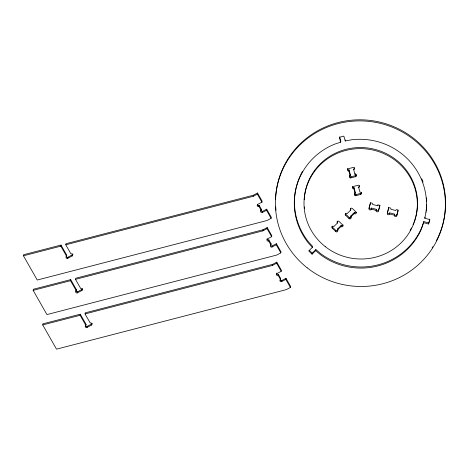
<?xml version="1.0" encoding="UTF-8"?>
<svg xmlns="http://www.w3.org/2000/svg" width="469" height="469" viewBox="0 0 469 469"><rect width="100%" height="100%" fill="white"/><g stroke="black" fill="none" stroke-linecap="round" stroke-linejoin="round"><path stroke-width="0.7" d="M266.691 209.162L271.287 217.241L271.117 218.32L266.99 220.524L37.227 280.028L23.45 255.798L23.62 254.72L60.999 245.07L66.762 255.206L66.598 256.291A1.184 1.149 8.8 0 0 66.141 257.85A1.184 1.149 8.8 0 0 67.747 258.308L72.126 255.968A1.184 1.149 8.8 0 0 72.589 254.409A1.184 1.149 8.8 0 0 70.983 253.946L65.777 244.8L65.947 243.722L253.377 195.215L257.504 193.011L262.101 201.09L261.931 202.168L257.803 204.373A1.184 1.149 8.8 0 0 257.346 205.932A1.184 1.149 8.8 0 0 258.952 206.389L261.251 210.429A1.184 1.149 8.8 0 0 260.793 211.988A1.184 1.149 8.8 0 0 262.4 212.451L266.527 210.247L266.691 209.162L262.564 211.367L262.4 212.451M276.399 243.71L280.99 251.789L280.82 252.867L276.698 255.072L46.935 314.576L33.158 290.352L33.322 289.267L70.708 279.624L76.47 289.754L76.3 290.839A1.184 1.149 8.8 0 0 75.843 292.398A1.184 1.149 8.8 0 0 77.449 292.855L81.835 290.516A1.184 1.149 8.8 0 0 82.292 288.957A1.184 1.149 8.8 0 0 80.686 288.494L75.486 279.354L75.656 278.269L263.086 229.763L267.213 227.559L271.803 235.637L271.639 236.716L267.512 238.92A1.184 1.149 8.8 0 0 267.054 240.48A1.184 1.149 8.8 0 0 268.661 240.943L270.953 244.976A1.184 1.149 8.8 0 0 270.496 246.536A1.184 1.149 8.8 0 0 272.102 246.999L276.229 244.795L276.399 243.71L272.272 245.914A1.184 1.149 8.8 0 1 270.549 245.176M285.973 278.293L290.563 286.371L290.399 287.45L286.272 289.654L56.509 349.159L42.732 324.929L42.896 323.85L80.281 314.201L86.044 324.337L85.874 325.422A1.184 1.149 8.8 0 0 85.417 326.981A1.184 1.149 8.8 0 0 87.023 327.438L91.408 325.099A1.184 1.149 8.8 0 0 91.865 323.54A1.184 1.149 8.8 0 0 90.259 323.077L85.059 313.931L85.229 312.852L272.659 264.346L276.786 262.142L281.377 270.22L281.212 271.299L277.085 273.503A1.184 1.149 8.8 0 0 276.628 275.063A1.184 1.149 8.8 0 0 278.234 275.52L280.526 279.559A1.184 1.149 8.8 0 0 280.069 281.119A1.184 1.149 8.8 0 0 281.676 281.582L285.803 279.377L285.973 278.293L281.846 280.497A1.184 1.149 8.8 0 1 280.128 279.759M66.598 256.291L60.835 246.155L60.999 245.07M67.747 258.308L67.911 257.223L72.296 254.884A1.184 1.149 8.8 0 0 72.9 253.905M72.126 255.968L72.296 254.884M76.3 290.839L70.538 280.702L70.708 279.624M77.449 292.855L77.62 291.777L82.005 289.432A1.184 1.149 8.8 0 0 82.562 288.746M81.835 290.516L82.005 289.432M85.874 325.422L80.111 315.285L80.281 314.201M87.023 327.438L87.193 326.354L91.578 324.015A1.184 1.149 8.8 0 0 92.141 323.329M91.408 325.099L91.578 324.015M65.777 244.8L253.213 196.294L253.377 195.215M261.931 202.168L257.34 194.096L257.504 193.011M258.952 206.389L259.123 205.311A1.184 1.149 8.8 0 1 257.364 204.273M261.251 210.429L261.415 209.35L259.123 205.311M75.486 279.354L262.916 230.848L263.086 229.763M271.639 236.716L267.043 228.643L267.213 227.559M268.661 240.943L268.825 239.858A1.184 1.149 8.8 0 1 267.072 238.821M270.953 244.976L271.123 243.898L268.825 239.858M272.102 246.999L272.272 245.914M85.059 313.931L272.489 265.425L272.659 264.346M281.212 271.299L276.616 263.226L276.786 262.142M278.234 275.52L278.398 274.441A1.184 1.149 8.8 0 1 276.692 273.105M280.526 279.559L280.697 278.48L278.398 274.441M281.676 281.582L281.846 280.497M423.777 221.603L423.613 222.687L428.613 224L428.783 222.922L423.777 221.603L421.795 227.395A66.158 64.359 8.8 0 1 320.626 253.594L315.877 249.549L315.707 250.634L312.073 254.186L308.713 250.927L312.348 247.374L312.518 246.289L308.35 241.682A66.158 64.359 8.8 0 1 302.411 171.484M312.073 254.186L312.243 253.102L315.877 249.549M312.348 247.374L308.18 242.76A66.158 64.359 8.8 0 1 334.737 144.124L340.676 142.171L340.84 141.093L339.667 136.919M425.999 212.246A66.158 64.359 8.8 0 0 351.381 139.815L345.231 140.993L345.395 139.914M343.126 224.944A1.184 1.149 8.8 0 1 341.156 225.454L337.627 228.901L337.457 229.98A1.184 1.149 8.8 0 1 337.469 231.61A1.184 1.149 8.8 0 1 335.798 231.604L332.234 228.139L332.398 227.055A1.184 1.149 8.8 0 1 332.046 226.246M335.798 231.604L335.968 230.519L332.398 227.055M332.234 228.139A1.184 1.149 8.8 0 1 332.222 226.515A1.184 1.149 8.8 0 1 333.893 226.515L337.416 223.068L337.586 221.989A1.184 1.149 8.8 0 1 337.234 221.175M354.687 167.808A1.184 1.149 8.8 0 1 353.855 168.617L353.69 169.702L355.015 174.427A1.184 1.149 8.8 0 1 356.469 175.242A1.184 1.149 8.8 0 1 355.643 176.649L350.8 177.903A1.184 1.149 8.8 0 1 349.352 177.089A1.184 1.149 8.8 0 1 350.179 175.682L348.848 170.956L349.018 169.872A1.184 1.149 8.8 0 1 347.564 168.459M337.457 229.98L340.986 226.533L341.156 225.454M350.179 175.682L350.343 174.597L349.018 169.872M350.8 177.903L350.97 176.819A1.184 1.149 8.8 0 1 349.475 175.705M356.288 212.24A1.184 1.149 8.8 0 1 354.435 212.475L350.906 215.922L350.736 217.006A1.184 1.149 8.8 0 1 350.748 218.63A1.184 1.149 8.8 0 1 349.077 218.624L345.512 215.16L345.676 214.081A1.049 1.02 8.8 0 1 345.401 213.618M355.015 174.427L355.185 173.342M349.077 218.624L349.247 217.546L345.676 214.081M355.643 176.649L355.807 175.564A1.184 1.149 8.8 0 0 356.639 174.755M359.565 185.871A1.184 1.149 8.8 0 1 358.855 186.404L358.685 187.489L360.01 192.214A1.184 1.149 8.8 0 1 361.464 193.029A1.184 1.149 8.8 0 1 360.638 194.436L355.801 195.684A1.184 1.149 8.8 0 1 354.347 194.87A1.184 1.149 8.8 0 1 355.174 193.463L353.849 188.737L354.013 187.659A1.184 1.149 8.8 0 1 352.524 186.545M345.512 215.16A1.049 1.02 8.8 0 1 345.501 213.717A1.049 1.02 8.8 0 1 346.984 213.717L350.695 210.094L350.865 209.01A1.184 1.149 8.8 0 1 350.554 208.494M355.174 193.463L355.344 192.384L354.013 187.659M355.801 195.684L355.965 194.606A1.184 1.149 8.8 0 1 354.476 193.492M350.736 217.006L354.265 213.559L354.435 212.475M360.638 194.436L360.808 193.351A1.184 1.149 8.8 0 0 361.634 192.542M369.039 208.541L370.475 202.737L369.039 208.541A1.184 1.149 8.8 0 0 369.883 209.948A1.184 1.149 8.8 0 0 371.319 209.139L376.173 210.417A1.184 1.149 8.8 0 0 377.017 211.824A1.184 1.149 8.8 0 0 378.46 211.015L379.896 205.217L378.46 211.015M371.319 209.139L371.489 208.054L376.343 209.332A1.184 1.149 8.8 0 0 377.187 210.745A1.184 1.149 8.8 0 0 378.63 209.936M376.173 210.417L376.343 209.332M370.305 203.822A1.184 1.149 8.8 0 1 371.747 203.013A1.184 1.149 8.8 0 1 372.591 204.42L377.697 205.768L377.867 204.683M387.312 213.342L388.748 207.544L387.312 213.342A1.184 1.149 8.8 0 0 388.156 214.755A1.184 1.149 8.8 0 0 389.598 213.946L394.452 215.224A1.184 1.149 8.8 0 0 395.291 216.631A1.184 1.149 8.8 0 0 396.733 215.822L398.005 211.103A1.184 1.149 8.8 0 0 397.161 209.696A1.184 1.149 8.8 0 0 395.719 210.505L390.865 209.227A1.184 1.149 8.8 0 0 390.02 207.82A1.184 1.149 8.8 0 0 388.584 208.629M389.598 213.946L389.762 212.862L394.617 214.14A1.184 1.149 8.8 0 0 395.461 215.552A1.184 1.149 8.8 0 0 396.903 214.743L398.175 210.024M394.452 215.224L394.617 214.14M396.733 215.822L396.903 214.743M428.613 224L429.809 219.562L424.808 218.249L424.973 217.165M424.808 218.249L426.034 211.83M428.783 222.922L429.809 219.117M423.613 222.687L421.625 228.479A66.158 64.359 8.8 0 1 320.456 254.679L315.707 250.634M253.213 196.294L257.34 194.096M262.916 230.848L267.043 228.643M272.489 265.425L276.616 263.226M350.97 176.819L355.807 175.564M355.965 194.606L360.808 193.351M23.45 255.798L60.835 246.155M33.158 290.352L70.538 280.702M42.732 324.929L80.111 315.285M309.358 250.311L312.243 253.102M266.527 210.247L271.117 218.32M276.229 244.795L280.82 252.867M285.803 279.377L290.399 287.45M345.231 140.993L343.859 136.121L339.304 137.306L340.676 142.171M275.596 199.425A85.059 82.743 8.8 0 1 376.244 121.354A85.059 82.743 8.8 0 1 440.678 230.936M440.444 231.575A85.059 82.743 8.8 0 1 438.368 236.581M438.087 237.197A85.059 82.743 8.8 0 1 436.281 240.849M432.869 246.723A85.059 82.743 8.8 0 1 432.131 247.861M275.989 210.253A85.059 82.743 8.8 0 1 275.708 206.87M421.772 178.753A66.158 64.359 8.8 0 1 423.044 182.054M426.456 197.848A66.158 64.359 8.8 0 1 426.655 201.359M426.655 204.865A66.158 64.359 8.8 0 1 426.251 210.47M389.762 212.862A1.184 1.149 8.8 0 1 388.32 213.671A1.184 1.149 8.8 0 1 387.482 212.264M371.489 208.054A1.184 1.149 8.8 0 1 370.047 208.869A1.184 1.149 8.8 0 1 369.203 207.456M337.938 230.009A1.184 1.149 8.8 0 1 335.968 230.519M337.627 228.901A1.184 1.149 8.8 0 1 337.938 229.417M354.265 213.559A1.184 1.149 8.8 0 0 355.936 213.559A1.184 1.149 8.8 0 0 355.924 211.935L352.36 208.471A1.184 1.149 8.8 0 0 350.689 208.465A1.184 1.149 8.8 0 0 350.695 210.094M353.69 169.702A1.184 1.149 8.8 0 0 354.517 168.295A1.184 1.149 8.8 0 0 353.063 167.48L348.227 168.734A1.184 1.149 8.8 0 0 347.4 170.141A1.184 1.149 8.8 0 0 348.848 170.956M337.416 223.068A1.184 1.149 8.8 0 1 337.41 221.444A1.184 1.149 8.8 0 1 339.075 221.45L342.646 224.915A1.184 1.149 8.8 0 1 342.657 226.539A1.184 1.149 8.8 0 1 340.986 226.533M358.685 187.489A1.184 1.149 8.8 0 0 359.512 186.082A1.184 1.149 8.8 0 0 358.064 185.267L353.221 186.515A1.184 1.149 8.8 0 0 352.395 187.922A1.184 1.149 8.8 0 0 353.849 188.737M377.697 205.768A1.049 1.02 8.8 0 1 378.981 205.047A1.049 1.02 8.8 0 1 379.732 206.301M351.105 217.311A1.184 1.149 8.8 0 1 349.247 217.546M350.906 215.922A1.184 1.149 8.8 0 1 351.093 216.162M350.062 174.714A1.184 1.149 8.8 0 1 350.343 174.597M354.816 192.677A1.184 1.149 8.8 0 1 355.344 192.384M304.234 199.706A56.708 55.16 8.8 0 1 369.015 148.175A56.708 55.16 8.8 0 1 415.851 216.449M415.669 217.153A56.708 55.16 8.8 0 1 413.869 222.64M413.605 223.314A56.708 55.16 8.8 0 1 413.042 224.645M411.489 227.916A56.708 55.16 8.8 0 1 410.088 230.449M304.522 208.365A56.708 55.16 8.8 0 1 304.375 206.929M67.911 257.223A1.184 1.149 8.8 0 1 66.158 256.185M66.322 255.617A1.184 1.149 8.8 0 1 66.762 255.206M262.564 211.367A1.184 1.149 8.8 0 1 260.811 210.329M260.975 209.76A1.184 1.149 8.8 0 1 261.415 209.35M77.62 291.777A1.184 1.149 8.8 0 1 75.908 290.44M76.224 289.93A1.184 1.149 8.8 0 1 76.47 289.754M270.877 244.073A1.184 1.149 8.8 0 1 271.123 243.898M87.193 326.354A1.184 1.149 8.8 0 1 85.44 325.316M85.604 324.747A1.184 1.149 8.8 0 1 86.044 324.337M280.257 278.891A1.184 1.149 8.8 0 1 280.697 278.48M307.183 267.822A85.059 82.743 8.8 0 0 444.413 216.965A85.059 82.743 8.8 0 0 329.59 126.267A85.059 82.743 8.8 0 0 307.183 267.822M325.269 246.624A56.708 55.16 8.8 0 0 416.701 212.586A56.708 55.16 8.8 0 0 340.06 152.232A56.708 55.16 8.8 0 0 325.269 246.624"/></g></svg>
